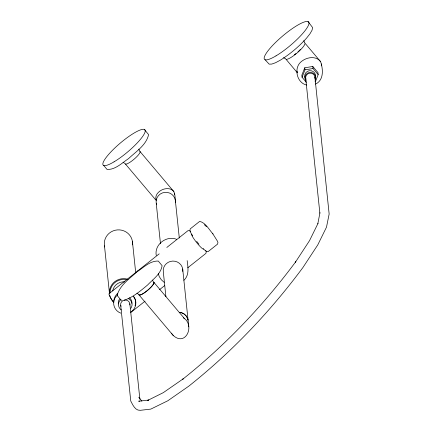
<?xml version="1.0" encoding="UTF-8"?>
<svg xmlns="http://www.w3.org/2000/svg" width="432" height="432" viewBox="0 0 432 432"><rect width="100%" height="100%" fill="white"/><g stroke="black" fill="none" stroke-linecap="round" stroke-linejoin="round"><path stroke-width="0.65" d="M317.822 223.776L319.966 212.69M117.347 294.613C120.393 284.791 129.811 278.462 137.101 271.777C143.554 267.532 150.039 260.707 158.301 261.052L162.124 265.702C160.823 274.001 152.966 279.32 147.539 285.044C140.432 290.963 133.126 297.254 124.216 300.224M135.032 305.878C136.501 302.665 135.594 298.863 133.375 296.239A11.108 10.746 -6 0 1 130.826 312.039M265.102 59.751L269.158 64.136L271.777 64.082L275.535 62.737L280.26 60.215C290.018 54.146 298.89 46.661 306.569 38.113L309.949 33.826L312.023 30.267L312.649 27.599L308.043 21.6M315.155 81.005L315.263 82.031L318.173 74.628L317.957 72.581L312.811 66.485L304.754 67.792L301.844 75.19L302.06 77.236L306.347 82.318M302.06 77.236L304.97 69.838L304.754 67.792M318.017 223.387L309.528 240.646L295.407 262.208L295.812 261.641C263.293 305.467 225.337 345.362 182.596 379.334L183.19 378.859L163.285 392.661L147.712 400.415L148.765 400.032L138.667 401.193L139.855 401.112M117.607 293.377C115.106 295.645 113.605 299.02 113.686 302.4L111.834 299.727A14.148 1.96 51.6 0 1 109.166 293.566L137.657 270.95A14.148 1.96 51.6 0 0 137.446 271.512M183.892 280.298C189.47 275.297 188.028 267.187 187.153 260.626M166.811 247.471L188.087 230.58L189.821 230.893L190.696 231.509M159.214 253.838L137.921 270.745A14.148 1.96 51.6 0 0 137.711 271.301M130.815 312.466L145.06 301.158M159.5 289.694L164.695 285.574M187.769 267.781L205.934 253.363L206.237 251.856L205.848 250.614M315.527 84.094C324.038 80.163 323.152 69.044 320.598 61.663L305.483 43.756M304.97 69.838L313.022 68.531L318.173 74.628M122.008 300.251L121.068 300.197L117.245 295.542M306.644 85.039C297.599 83.187 294.068 70.481 299.387 63.499C304.295 57.58 315.365 54.745 320.598 61.663M176.564 239.29C166.46 235.251 154.219 244.496 156.244 255.42M283.565 57.64L285.25 58.644M204.368 224.716L206.534 226.708M123.109 162.329L124.778 163.404M136.96 293.188L138.575 294.295M183.26 317.736C195.302 324.724 185.998 347.026 173.281 335.524L139.158 295.105M203.261 248.864L206.312 251.37L208.04 251.683L217.539 244.145L217.944 242.579L217.55 241.331L212.566 233.388M164.133 282.317L161.266 279.709L159.197 276.469L158.258 273.424M175.316 200.054C174.89 196.241 175.403 190.868 170.942 189.254C168.669 188.417 166.207 188.498 163.895 189.113C159.365 190.382 154.213 195.097 156.227 200.173M297.437 72.868L286.427 59.767M144.331 129.438L148.597 134.611C146.313 145.141 135.907 151.637 128.52 158.636C121.991 162.923 115.441 169.819 107.087 169.479L103.734 165.51M173.966 191.738L139.86 151.335A9.671 2.036 -40.2 0 1 133.909 159.343A9.671 2.036 -40.2 0 1 125.177 163.669M125.496 164.095L156.017 200.248M184.648 318.789L153.727 282.161A9.812 2.068 -40.2 0 1 147.695 290.282A9.812 2.068 -40.2 0 1 138.834 294.673M171.353 333.196L173.281 335.524M213.003 233.971C209.023 229.613 205.729 222.782 199.697 221.368L190.199 228.906C189.167 231.449 191.673 233.75 192.699 235.872M196.695 241.385L198.958 244.172M141.853 401.204L138.92 397.267L139.552 398.266M153.36 281.875L152.534 280.103M139.622 150.935L138.845 149.11M304.517 42.455L303.815 40.63M297.005 71.096L297.437 72.23M314.901 77.09L329.152 214.024L326.495 227.173L317.79 244.874L302.902 267.554C270.135 311.715 231.892 351.913 188.822 386.138L167.816 400.772L150.795 409.104L140.27 410.319C135.254 410.778 132.678 404.768 130.756 401.004L120.69 305.257M312.811 66.485L313.022 68.531M305.689 78.187L319.874 213.176M182.698 269.001L188.077 320.15A9.812 9.493 -6 0 0 179.399 312.266M188.779 326.819L188.087 320.236A9.812 9.493 -6 0 0 179.41 312.347M175.322 200.14L179.302 238.005M156.227 203.229L160.488 243.751M165.915 296.714L163.334 272.133A9.812 9.493 -6 0 1 172.741 261.074A9.812 9.493 -6 0 1 182.774 271.48M132.403 241.294L135.702 272.689M129.854 303.772L139.903 399.395M104.474 245.813L109.528 293.906M321.451 63.936L321.473 65.826M174.625 193.487L174.636 194.783M118.39 303.971A6.804 6.583 -6 0 1 119.54 299.047M129.481 297.756A6.804 6.583 -6 0 1 130.318 298.566L131.263 300.013A6.804 6.583 -6 0 1 131.863 303.367M130.826 308.281A6.804 6.583 -6 0 0 131.447 301.72L130.496 300.272A6.804 6.583 -6 0 0 128.169 298.539M121.349 309.917A6.804 6.583 -6 0 1 120.042 308.761L119.097 307.314A6.804 6.583 -6 0 1 120.922 299.484M112.682 290.984A11.108 10.746 -6 0 1 124.794 281.869M120.798 313.146A11.108 10.746 -6 0 1 117.752 294.781M113.848 302.33A14.148 13.689 -6 0 1 109.712 295.159M109.458 293.393A14.148 13.689 -6 0 1 128.029 279.293M104.722 246.98A14.148 13.689 -6 0 1 117.428 229.9A14.148 13.689 -6 0 1 132.505 244.863M110.133 292.939A13.462 13.025 -6 0 1 126.7 279.79M300.364 49.421A8.159 1.717 -40.2 0 1 297.972 51.851M295.947 53.573A8.159 1.717 -40.2 0 1 294.305 54.805M304.625 42.741A12.55 2.646 -40.2 0 1 296.903 53.131A12.55 2.646 -40.2 0 1 285.568 58.747M203.542 248.827A9.52 1.318 51.6 0 1 197.327 243.383A9.52 1.318 51.6 0 1 191.533 234.274M156.514 204.422A9.671 9.358 -6 0 1 164.873 192.37A9.671 9.358 -6 0 1 175.397 202.581M153.619 282.242A9.671 2.036 -40.2 0 1 147.668 290.25A9.671 2.036 -40.2 0 1 138.937 294.581M121.036 306.38A4.639 4.493 -6 0 1 124.535 300.083A4.639 4.493 -6 0 1 129.886 304.949M305.98 79.321A4.639 4.493 -6 0 1 309.76 73.181A4.639 4.493 -6 0 1 314.885 78.262M305.149 78.116A5.443 5.265 -6 0 1 309.253 70.74A5.443 5.265 -6 0 1 315.527 76.437M306.072 80.989A5.443 5.265 -6 0 1 309.431 72.441A5.443 5.265 -6 0 1 315.376 79.483M276.016 55.858A28.917 6.091 -40.2 0 0 309.004 22.869A28.917 6.091 -40.2 0 0 274.698 43.303A28.917 6.091 -40.2 0 0 276.016 55.858M114.053 161.827A27.34 5.762 -40.2 0 0 145.244 130.637A27.34 5.762 -40.2 0 0 112.806 149.953A27.34 5.762 -40.2 0 0 114.053 161.827"/></g></svg>
